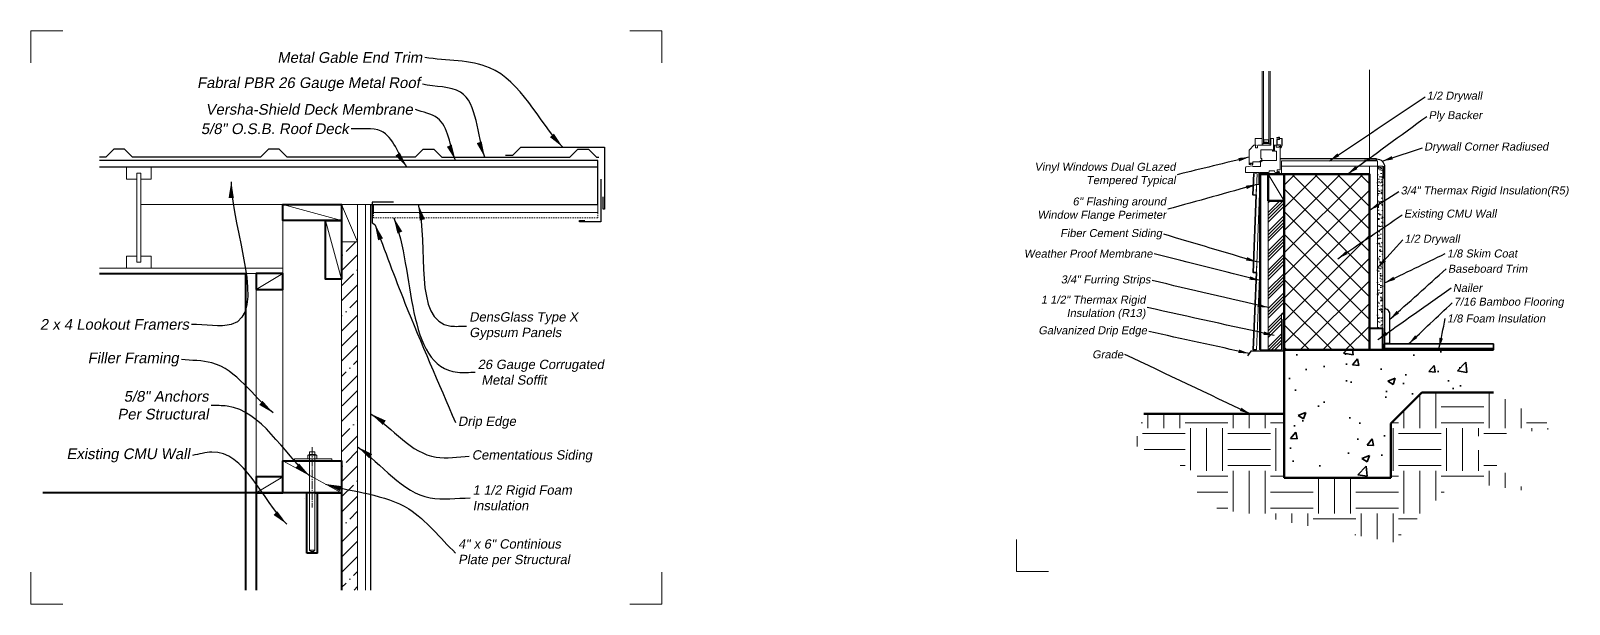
# Model space of a CAD drawing. Header units: inches. Extents: x -3905 to 10892, y 1064 to 9590.
# Drawn here: x 111.8 to 256, y 3635 to 3688.8 of the extents above; entities that cross this region are included whole.
import ezdxf

# ---------------------------------------------------------------- set-up
doc = ezdxf.new("R2010")
doc.units = ezdxf.units.IN
doc.header["$MEASUREMENT"] = 0
for name, pattern in [('CENTERLINE', [1.81, 0.75, -0.0625, 0.03, -0.0625, 0.75, -0.0625, 0.03, -0.0625]), ('HIDDEN2', [0.1875, 0.125, -0.0625]), ('MYCENTER', [0.9375, 0.75, -0.0625, 0.0625, -0.0625])]:
    doc.linetypes.add(name, pattern=pattern)
doc.layers.add('SECTIONS', color=70, linetype='Continuous', lineweight=0)
doc.layers.add('VP', color=164, linetype='Continuous', lineweight=0, plot=False)
doc.styles.add('DS-TXT1', font='arial.ttf', dxfattribs={"oblique": 10})
doc.dimstyles.new('DS-Fraction$7', dxfattribs={"dimtxt": 0.125, "dimasz": 0.125, "dimexe": 0.06, "dimexo": 0.06, "dimgap": 0.02, "dimtad": 0, "dimdec": 3, "dimzin": 0, "dimdsep": 46, "dimlunit": 4, "dimtxsty": 'DS-TXT1', "dimblk": 'BOXFILLED', "dimcen": -0.06, "dimclrd": 256, "dimclre": 256, "dimclrt": 256, "dimadec": 0, "dimazin": 0, "dimtfac": 1, "dimtdec": 3, "dimtmove": 1, "dimatfit": 3, "dimfxl": 1, "dimfrac": 2, "dimtolj": 1, "dimtzin": 0, "dimlwd": 0, "dimlwe": -1, "dimarcsym": 0})

# ---------------------------------------------------------------- blocks, each defined once
blk = doc.blocks.new('BCI 9-12')
at = {"color": 0}
for p, q in [((0.96875, 0.5625), (0.96875, 8.9375)), ((1.34375, 8.9375), (0.96875, 8.9375)), ((1.34375, 0.5625), (1.34375, 8.9375)), ((1.34375, 0.5625), (0.96875, 0.5625))]:
    blk.add_line(p, q, dxfattribs=at)
for points in [[(1.34375, 8.375), (2.3125, 8.375), (2.3125, 9.5), (0, 9.5), (0, 8.375), (0.96875, 8.375)], [(1.34375, 1.125), (2.3125, 1.125), (2.3125, 0), (0, 0), (0, 1.125), (0.96875, 1.125)]]:
    blk.add_lwpolyline(points, dxfattribs=at)
blk = doc.blocks.new('*U462')
at = {"color": 0, "lineweight": 0}
blk.add_line((0, 0), (3.5, 1.5), dxfattribs=at)
blk.add_lwpolyline([(0, 0), (3.5, 0), (3.5, 1.5), (0, 1.5)], close=True, dxfattribs=at)
blk = doc.blocks.new('8 inch Anchor')
at = {"color": 0, "lineweight": 0}
for p, q in [((1.83, 0.2), (-1.68, 0.2)), ((-1.68, 0), (-1.68, 0.2)), ((1.83, 0), (-1.68, 0)), ((0.41, 0.53), (-0.41, 0.53)), ((-0.25, 0.85), (-0.25, -1.4)), ((0.25, 0.85), (-0.25, 0.85)), ((-0.25, -1.5), (-0.25, 0)), ((0.25, 0.85), (0.25, -1.4)), ((0.25, -1.5), (0.25, 0)), ((1.83, 0), (1.83, 0.2)), ((-0.25, -1.5), (-0.25, -8.38)), ((0.25, -1.5), (0.25, -8.38))]:
    blk.add_line(p, q, dxfattribs=at)
at = {"color": 0, "linetype": 'CENTERLINE', "lineweight": 0}
blk.add_line((0, 1.28), (0, -4.36), dxfattribs=at)
at = {"linetype": 'Continuous', "lineweight": 5}
for p, q in [((-0.75, -3.5), (-0.75, -3.5)), ((-0.25, -8.38), (0.25, -8.38)), ((-0.25, -8.38), (-0.12, -8.5)), ((-0.19, -8.44), (-0.25, -8.38)), ((-0.12, -8.5), (0.12, -8.5))]:
    blk.add_line(p, q, dxfattribs=at)
at = {"linetype": 'Continuous', "lineweight": 0}
blk.add_line((0.12, -8.5), (0.25, -8.38), dxfattribs=at)
at = {"color": 0, "lineweight": 0}
for points in [[(0.41, 0.53), (0.41, 0.2), (-0.41, 0.2), (-0.41, 0.53)], [(-0.3, 0.59), (0.3, 0.59)]]:
    blk.add_lwpolyline(points, dxfattribs=at)
for centre, radius, start, end in [((-0.3, 0.45), 0.136, 34.0045, 145.9955), ((0, 0.27), 0.317, 54.1118, 125.8882), ((0.3, 0.45), 0.136, 34, 146)]:
    blk.add_arc(centre, radius, start, end, dxfattribs=at)
blk = doc.blocks.new('_BoxFilled')
at = {"color": 0, "linetype": 'ByBlock', "lineweight": -2}
blk.add_line((-0.5, 0), (-1, 0), dxfattribs=at)
at = {"color": 0, "linetype": 'ByBlock'}
blk.add_solid([(-0.5, 0.5), (0.5, 0.5), (-0.5, -0.5), (0.5, -0.5)], dxfattribs=at)

msp = doc.modelspace()

# ---------------------------------------------------------------- hatches: boundary and pattern name
at = {"layer": 'SECTIONS', "linetype": 'Continuous', "lineweight": 0}
h = msp.add_hatch(dxfattribs=at)
h.set_pattern_fill('AR-SAND', color=256, scale=0.3)
h.set_pattern_definition([(37.5, (0, 0), (-0.01889801, 0.57804713), [0, -0.456, 0, -0.51, 0, -0.4875]), (7.5, (0, 0), (0.53093301, 0.84664382), [0, -0.246, 0, -0.411, 0, -0.1575]), (327.5, (-0.369, 0), (0.93424256, 0.001697716), [0, -0.15, 0, -0.54, 0, -0.705]), (317.5, (-0.369, 0), (0.90183798, 0.26330267), [0, -0.075, 0, -0.354, 0, -0.405])])
h.paths.add_polyline_path([(238.53358, 3676.10025), (238.03358, 3676.10025), (238.03358, 3660.85025), (238.53358, 3660.85025)])
h = msp.add_hatch(dxfattribs=at)
h.set_pattern_fill('ANSI37', color=256, scale=12)
h.paths.add_polyline_path([(237.28358, 3675.35025), (229.28358, 3675.35025), (229.28358, 3662.72525, -0.304705651), (229.28358, 3662.35025), (229.28358, 3658.85025), (237.28358, 3658.85025)])
at = {"layer": 'SECTIONS', "linetype": 'Continuous', "lineweight": 5}
h = msp.add_hatch(dxfattribs=at)
h.set_pattern_fill('ANSI34', color=256, scale=1.7)
h.paths.add_polyline_path([(229.28358, 3672.85025), (227.78358, 3672.85025), (227.78358, 3658.85025), (229.03358, 3658.85025), (229.03358, 3662.19569), (229.28358, 3662.19569)])
at = {"layer": 'SECTIONS', "linetype": 'Continuous', "lineweight": 0}
h = msp.add_hatch(dxfattribs=at)
h.set_pattern_fill('ANSI35', color=256, scale=8)
h.set_pattern_definition([(45, (-105.4279, 1369.2891), (-1.4142136, 1.4142136), []), (45, (-104.0137, 1369.2891), (-1.4142136, 1.4142136), [2.5, -0.5, 0, -0.5])])
h.paths.add_polyline_path([(140.94335, 3636.32208), (142.44275, 3636.32208), (142.44275, 3669.00362), (140.94335, 3669.00362)])
at = {"layer": 'SECTIONS', "linetype": 'Continuous', "lineweight": 35}
h = msp.add_hatch(dxfattribs=at)
h.set_pattern_fill('AR-CONC', color=256)
h.set_pattern_definition([(50, (0, 0), (7.172602, -0.627521), [0.75, -8.25]), (355, (0, 0), (-1.387513, 7.521921), [0.6, -6.6]), (100.45144, (0.598, -0.052), (5.785088, 6.8944), [0.637402, -7.011421]), (46.1842, (0, 2), (10.672413, -1.655193), [1.125, -12.375]), (96.63564, (0.889, 1.862), (9.34662, 9.741186), [0.956103, -10.517138]), (351.18416, (0, 2), (9.34662, 9.741186), [0.9, -9.9]), (21, (1, 1.5), (5.9690705, -4.026189), [0.75, -8.25]), (326, (1, 1.5), (2.433153, 7.2515), [0.6, -6.6]), (71.45144, (1.4974, 1.1645), (8.402224, 3.225312), [0.637402, -7.011421]), (37.5, (0, 0), (0.1215986, 3.3289385), [0, -6.52, 0, -6.7, 0, -6.625]), (7.5, (0, 0), (2.6306954, 3.944117), [0, -3.82, 0, -6.37, 0, -2.525]), (327.5, (-2.23, 0), (5.3382244, -0.2255487), [0, -2.5, 0, -7.8, 0, -10.35]), (317.5, (-3.23, 0), (5.8318617, 1.00105), [0, -3.25, 0, -5.18, 0, -7.35])])
h.paths.add_polyline_path([(242.18485, 3654.85025), (248.90044, 3654.85025), (250.53575, 3655.6933), (248.5366, 3656.50214), (246.48048, 3657.33403), (248.90044, 3658.85025), (229.28358, 3658.85025), (229.28358, 3658.35025), (229.28358, 3646.85025), (239.28358, 3646.85025), (239.28358, 3651.94898)])
at = {"layer": 'SECTIONS', "linetype": 'Continuous', "lineweight": 9}
h = msp.add_hatch(dxfattribs=at)
h.set_pattern_fill('EARTH', color=256, scale=16)
h.paths.add_polyline_path([(245.3691, 3646.5749), (251.98194, 3645.63208), (246.14707, 3650.62341), (254.87159, 3651.4553), (248.90044, 3654.85025), (242.18485, 3654.85025), (239.28358, 3651.94898), (239.28358, 3646.85025), (229.28358, 3646.85025), (229.28358, 3652.85025), (216.12902, 3652.85025), (215.25011, 3649.90245), (221.14055, 3647.29586), (221.14055, 3644.35652), (239.53423, 3640.8071)])

# ---------------------------------------------------------------- linework, layer by layer
at = {"layer": 'SECTIONS', "linetype": 'Continuous', "lineweight": 20}
for p, q in [((227.22344, 3684.99735), (227.22344, 3678.19325)), ((227.96644, 3678.64325), (227.96644, 3684.99735)), ((226.56488, 3678.68325), (226.56488, 3678.06825)), ((227.22344, 3678.69325), (226.57488, 3678.69325)), ((227.78358, 3672.85025), (227.78358, 3658.85025))]:
    msp.add_line(p, q, dxfattribs=at)
at = {"layer": 'SECTIONS', "lineweight": 0}
for p, q in [((227.34044, 3678.19325), (227.34044, 3684.99735)), ((227.84944, 3684.99735), (227.84944, 3678.19325)), ((227.96644, 3678.19325), (227.96644, 3678.64325)), ((227.22344, 3678.19325), (227.34044, 3678.19325)), ((227.84944, 3678.19325), (227.96644, 3678.19325)), ((229.28358, 3662.35025), (229.28358, 3658.35025)), ((229.28358, 3658.85025), (229.28358, 3652.85025)), ((229.28358, 3658.85025), (230.78358, 3658.85025)), ((230.78358, 3658.85025), (229.28358, 3658.85025))]:
    msp.add_line(p, q, dxfattribs=at)
at = {"layer": 'SECTIONS', "lineweight": 5}
for p, q in [((237.28358, 3685.12235), (237.28358, 3676.60025)), ((237.28358, 3676.10025), (237.28358, 3675.35025))]:
    msp.add_line(p, q, dxfattribs=at)
at = {"layer": 'SECTIONS', "linetype": 'Continuous', "lineweight": 0}
for p, q in [((227.43044, 3678.55625), (227.40094, 3678.55625)), ((227.40094, 3678.54575), (227.43044, 3678.54575)), ((227.43044, 3678.54575), (227.43044, 3678.55625)), ((227.78894, 3678.55625), (227.75944, 3678.55625)), ((227.75944, 3678.55625), (227.75944, 3678.54575)), ((227.75944, 3678.54575), (227.78894, 3678.54575)), ((228.59803, 3678.55625), (228.59803, 3678.11025)), ((228.61903, 3678.11025), (228.61903, 3678.55625)), ((228.79602, 3678.59825), (228.64003, 3678.59825)), ((228.64003, 3678.57725), (228.79602, 3678.57725)), ((228.64172, 3678.74412), (228.6418, 3678.72486)), ((228.73713, 3678.72412), (228.64214, 3678.72412)), ((228.64214, 3678.70312), (228.73713, 3678.70312)), ((228.73713, 3678.70312), (228.73713, 3678.72412)), ((228.78923, 3678.80845), (228.76204, 3678.79577)), ((228.76853, 3678.75275), (228.79593, 3678.76495)), ((228.77091, 3678.77674), (228.79811, 3678.78942)), ((228.81703, 3678.75142), (228.81703, 3678.61925)), ((228.83794, 3678.76405), (228.83902, 3678.71408)), ((228.83802, 3678.61925), (228.83802, 3678.75125)), ((228.85894, 3678.72505), (228.85894, 3678.76405)), ((229.05594, 3678.69005), (228.89394, 3678.69005)), ((228.89394, 3678.66905), (229.05594, 3678.66905)), ((229.07694, 3678.64805), (229.07694, 3678.17166)), ((229.09794, 3678.17146), (229.09794, 3678.64805)), ((227.36044, 3678.50625), (227.34044, 3678.50625)), ((227.34044, 3678.50625), (227.34044, 3678.21625)), ((227.34044, 3678.21625), (227.84944, 3678.21625)), ((227.36044, 3678.51575), (227.36044, 3678.30575)), ((227.37094, 3678.30575), (227.37094, 3678.51575)), ((227.77994, 3678.26675), (227.40994, 3678.26675)), ((227.40994, 3678.25625), (227.77994, 3678.25625)), ((227.70552, 3678.34117), (227.48435, 3678.34117)), ((227.81894, 3678.51575), (227.81894, 3678.30575)), ((227.82944, 3678.30575), (227.82944, 3678.51575)), ((227.84944, 3678.50625), (227.82944, 3678.50625)), ((227.84944, 3678.21625), (227.84944, 3678.50625)), ((228.91003, 3678.08925), (228.64003, 3678.08925)), ((228.64003, 3678.06825), (228.91003, 3678.06825)), ((228.93003, 3678.04825), (228.93003, 3677.82325)), ((228.95103, 3677.82325), (228.95102, 3678.04825)), ((229.07495, 3678.06604), (228.97023, 3677.81935)), ((228.98957, 3677.81114), (229.09428, 3678.05784)), ((229.07372, 3678.16441), (229.06658, 3678.15727)), ((229.06658, 3678.1106), (229.07372, 3678.10345)), ((229.07694, 3678.09568), (229.07694, 3678.07581)), ((229.08143, 3678.14242), (229.08857, 3678.14956)), ((229.08857, 3678.1183), (229.08143, 3678.12545)), ((229.09794, 3678.07581), (229.09794, 3678.0962)), ((164.94275, 3676.62722), (118.26152, 3676.62722)), ((164.94275, 3676.62722), (164.94275, 3676.00222)), ((164.94275, 3676.00222), (164.94275, 3672.50222)), ((227.78358, 3675.35025), (229.28358, 3672.85025)), ((122.13018, 3672.50222), (164.94275, 3672.50222)), ((140.94275, 3671.00222), (135.44275, 3672.50222)), ((143.19275, 3636.32208), (143.19275, 3672.50222)), ((143.69275, 3636.32208), (143.69275, 3672.50222)), ((135.44275, 3646.94152), (135.44275, 3671.00222)), ((139.44275, 3671.00222), (140.94275, 3665.50222)), ((140.94275, 3646.94152), (140.94275, 3671.00222)), ((135.44275, 3666.50602), (118.26152, 3666.50602)), ((135.44275, 3666.00602), (118.26152, 3666.00602)), ((131.94275, 3666.00602), (131.94275, 3636.32208)), ((135.44275, 3666.00602), (132.94275, 3664.50602)), ((132.94275, 3664.50602), (132.94275, 3646.19152)), ((140.94275, 3645.44152), (135.44275, 3648.44152)), ((135.44275, 3646.94152), (132.94275, 3645.44152)), ((132.94275, 3636.32208), (132.94275, 3645.44152)), ((132.94275, 3645.44152), (140.94275, 3645.44152)), ((140.94275, 3636.32208), (140.94275, 3645.44152))]:
    msp.add_line(p, q, dxfattribs=at)
at = {"layer": 'SECTIONS', "linetype": 'Continuous', "lineweight": 5}
for p, q in [((227.43044, 3678.55625), (227.75944, 3678.55625)), ((227.22344, 3678.19325), (227.22344, 3678.06825)), ((227.03358, 3658.85025), (227.78358, 3658.85025))]:
    msp.add_line(p, q, dxfattribs=at)
at = {"layer": 'SECTIONS', "linetype": 'Continuous', "lineweight": 25}
msp.add_line((164.94275, 3676.00222), (118.26152, 3676.00222), dxfattribs=at)
at = {"layer": 'SECTIONS', "linetype": 'Continuous', "lineweight": 30}
for p, q in [((237.94477, 3676.77314), (228.91794, 3676.77314)), ((238.69477, 3676.02314), (238.69477, 3659.02495))]:
    msp.add_line(p, q, dxfattribs=at)
at = {"layer": 'SECTIONS', "linetype": 'Continuous', "lineweight": 50}
for q in [(227.03358, 3658.85025), (227.78358, 3675.35025)]:
    msp.add_line((227.03358, 3675.35025), q, dxfattribs=at)
at = {"layer": 'SECTIONS', "linetype": 'HIDDEN2', "lineweight": 9}
for p, q in [((143.94275, 3671.75222), (143.94275, 3671.25222)), ((164.94275, 3671.75222), (164.94275, 3671.25222)), ((164.94275, 3671.25222), (143.94275, 3671.25222))]:
    msp.add_line(p, q, dxfattribs=at)
at = {"layer": 'SECTIONS', "lineweight": 60}
for p, q in [((248.90044, 3658.85025), (229.28358, 3658.85025)), ((229.28358, 3658.85025), (229.28358, 3646.85025)), ((239.28358, 3651.94898), (242.18485, 3654.85025)), ((248.90044, 3654.85025), (242.18485, 3654.85025)), ((239.28358, 3646.85025), (239.28358, 3651.94898)), ((229.28358, 3646.85025), (239.28358, 3646.85025))]:
    msp.add_line(p, q, dxfattribs=at)
at = {"layer": 'SECTIONS', "linetype": 'Continuous', "lineweight": 35}
for p, q in [((248.90044, 3658.97525), (239.72966, 3658.97525)), ((239.72966, 3658.97525), (239.72966, 3658.85025)), ((248.90044, 3658.85025), (248.90044, 3658.97525))]:
    msp.add_line(p, q, dxfattribs=at)
at = {"layer": 'SECTIONS', "linetype": 'Continuous', "lineweight": 70}
msp.add_line((229.28358, 3652.85025), (216.12902, 3652.85025), dxfattribs=at)
at = {"layer": 'SECTIONS', "linetype": 'Continuous', "lineweight": 40}
for p, q in [((137.94275, 3645.44152), (112.94275, 3645.44152)), ((137.69275, 3639.7981), (137.69275, 3645.44152)), ((138.69275, 3639.7981), (138.69275, 3645.44152)), ((138.69275, 3639.7981), (137.69275, 3639.7981))]:
    msp.add_line(p, q, dxfattribs=at)
at = {"layer": 'SECTIONS', "linetype": 'MYCENTER', "lineweight": 0}
msp.add_line((118.26152, 3645.44152), (132.94275, 3645.44152), dxfattribs=at)
at = {"layer": 'SECTIONS', "linetype": 'Continuous', "lineweight": 20}
for points in [[(227.10794, 3676.83325, 0.414213562), (227.12294, 3676.81825), (227.16894, 3676.81825, -0.414213562), (227.18394, 3676.80325), (227.18394, 3676.70247, -0.198912367), (227.17954, 3676.69186), (226.99833, 3676.51065, -0.198912367), (226.98772, 3676.50625), (226.36894, 3676.50625, 0.414213562), (226.35394, 3676.49125), (226.35394, 3676.28625, -0.414213562), (226.32394, 3676.25625), (226.24144, 3676.25625), (226.24144, 3676.30625), (226.28394, 3676.30625), (226.28394, 3676.35625), (226.07394, 3676.35625), (226.07394, 3676.30625), (226.11644, 3676.30625), (226.11644, 3676.25625), (226.03394, 3676.25625, -0.414213562), (226.00394, 3676.28625), (226.00394, 3677.5784, -0.198912367), (226.02151, 3677.62083), (226.45136, 3678.05068, -0.198912367), (226.49379, 3678.06825), (226.61894, 3678.06825, -1), (226.61894, 3678.00825), (226.61394, 3678.00825, 0.414213562), (226.59894, 3677.99325), (226.59894, 3677.84825, 0.414213562), (226.62894, 3677.81825), (226.75394, 3677.81825, 0.414213562), (226.78394, 3677.84825), (226.78394, 3677.98325, -0.414213562), (226.86894, 3678.06825), (228.01394, 3678.06825, 0.414213562), (228.02894, 3678.08325), (228.02894, 3678.64325), (228.01894, 3678.64325, -0.414213562), (228.00394, 3678.65825), (228.00394, 3678.67825, -0.414213562), (228.01894, 3678.69325), (228.25894, 3678.69325, -0.414213562), (228.27394, 3678.67825), (228.27394, 3677.50525), (228.21894, 3677.50525, -0.414213562), (228.20394, 3677.52025), (228.20394, 3677.61525, 0.414213562), (228.18894, 3677.63025), (227.12294, 3677.63025, 0.414213562), (227.10794, 3677.61525)], [(226.98294, 3674.41275), (226.98294, 3675.47525, -0.414213562), (227.01294, 3675.50525), (227.81294, 3675.50525, 0.414213562), (227.89294, 3675.58525), (227.89294, 3675.64025, -0.414213562), (227.90794, 3675.65525), (228.37794, 3675.65525, -0.414213562), (228.39294, 3675.64025), (228.39294, 3675.58525, 0.414213562), (228.47294, 3675.50525), (228.57294, 3675.50525), (228.83794, 3675.50525, 0.414213562), (228.85294, 3675.52025), (228.85294, 3675.57025), (228.80097, 3675.60025), (228.77594, 3675.60025), (228.77594, 3675.58525, -0.414213562), (228.76094, 3675.57025), (228.65294, 3675.57025, -0.414213562), (228.63794, 3675.58525), (228.63794, 3675.71525, -0.414213562), (228.65294, 3675.73025), (228.90294, 3675.73025, 0.414213562), (228.91794, 3675.74525), (228.91794, 3677.90525, 0.414213562), (228.90294, 3677.92025), (228.86915, 3677.92025, 0.198912367), (228.85854, 3677.91586), (228.82733, 3677.88465, -0.198912367), (228.81672, 3677.88025), (228.55794, 3677.88025, -0.414213562), (228.54294, 3677.89525), (228.54294, 3678.05325, 0.414213562), (228.52794, 3678.06825), (228.35794, 3678.06825, 0.414213562), (228.34294, 3678.05325), (228.34294, 3678.03325, 0.414213562), (228.35794, 3678.01825, -0.414213562), (228.37294, 3678.00325), (228.37294, 3677.52025, 0.414213562), (228.38794, 3677.50525), (228.53794, 3677.50525, -0.414213562), (228.56794, 3677.47525), (228.56793, 3677.15633), (228.56794, 3676.63125), (227.26094, 3676.63125), (227.07733, 3676.44765, 0.198912367), (227.07294, 3676.43704), (227.07294, 3676.06825), (226.34794, 3676.06825, -0.414213562), (226.33294, 3676.08325), (226.33294, 3676.10325, 0.414213562), (226.31794, 3676.11825), (226.3012, 3676.11825), (225.74111, 3676.03954, 0.373884679), (225.66794, 3675.95537), (225.66794, 3675.50525), (226.88794, 3675.50525, -0.414213562), (226.91794, 3675.47525), (226.91794, 3674.41275, 1)]]:
    msp.add_lwpolyline(points, format="xyb", close=True, dxfattribs=at)
at = {"layer": 'SECTIONS', "linetype": 'Continuous', "lineweight": 30}
for points in [[(148.58189, 3677.6684), (147.83189, 3676.9184), (135.83189, 3676.9184), (135.08189, 3677.6684), (134.08189, 3677.6684), (133.33189, 3676.9184), (121.33189, 3676.9184), (120.58189, 3677.6684), (119.58189, 3677.6684), (118.83189, 3676.9184), (118.26152, 3676.9184)], [(148.58189, 3677.6684), (149.58189, 3677.6684), (150.33189, 3676.9184), (162.33189, 3676.9184), (163.08189, 3677.6684), (164.08189, 3677.6684), (164.83189, 3676.9184), (165.05648, 3676.9184)], [(156.30132, 3677.11647), (157.00204, 3677.11647), (157.75204, 3677.86647), (165.59311, 3677.86647), (165.59311, 3672.04618), (165.46811, 3672.04618), (165.46811, 3673.22069)], [(165.24184, 3674.86773), (165.24184, 3670.86773), (163.24184, 3670.86773), (163.24184, 3670.99273), (163.74184, 3670.99273)], [(145.81936, 3672.69604), (143.81936, 3672.69604), (143.81936, 3670.77055), (144.05643, 3670.62774)], [(229.14905, 3661.74282), (229.14905, 3658.74282), (226.14905, 3658.74282), (225.85433, 3658.28939)]]:
    msp.add_lwpolyline(points, dxfattribs=at)
at = {"layer": 'SECTIONS', "linetype": 'Continuous', "lineweight": 25}
msp.add_lwpolyline([(143.69275, 3636.32208), (143.69275, 3672.50222), (164.94275, 3672.50222), (164.94275, 3676.62722), (118.26152, 3676.62722)], dxfattribs=at)
at = {"layer": 'SECTIONS', "linetype": 'Continuous', "lineweight": 20}
for points in [[(238.03358, 3676.60025), (238.03358, 3676.10025), (229.04294, 3676.10025), (229.04294, 3676.60025)], [(237.28358, 3660.85025), (238.03358, 3660.85025), (238.03358, 3676.10025), (237.28358, 3676.10025)], [(238.53358, 3660.85025), (238.03358, 3660.85025), (238.03358, 3676.10025), (238.53358, 3676.10025)]]:
    msp.add_lwpolyline(points, close=True, dxfattribs=at)
at = {"layer": 'SECTIONS', "linetype": 'Continuous', "lineweight": 5}
for points in [[(237.28358, 3675.35025), (229.04294, 3675.35025), (229.04294, 3676.10025), (237.28358, 3676.10025)], [(226.43364, 3675.39554), (226.35156, 3673.38327), (226.6638, 3673.37053), (226.74576, 3675.37983)], [(226.36835, 3666.12656), (226.68059, 3666.11382), (227.0168, 3674.35697), (226.70456, 3674.3697)], [(226.38513, 3658.86984), (226.69737, 3658.85711), (227.03358, 3667.10025), (226.72134, 3667.11299)]]:
    msp.add_lwpolyline(points, close=True, dxfattribs=at)
at = {"layer": 'SECTIONS', "linetype": 'Continuous', "lineweight": 30}
msp.add_lwpolyline([(236.82444, 3676.64814), (237.94477, 3676.64814), (237.94477, 3676.77314, -0.414213562), (238.69477, 3676.02314), (238.56977, 3676.02314), (238.56977, 3674.93075)], format="xyb", dxfattribs=at)
at = {"layer": 'SECTIONS', "linetype": 'Continuous', "lineweight": 35}
msp.add_lwpolyline([(226.43364, 3675.39554), (226.35156, 3673.38327), (226.6638, 3673.37053), (226.36835, 3666.12656), (226.68059, 3666.11382), (226.38513, 3658.86984), (226.69737, 3658.85711)], dxfattribs=at)
at = {"layer": 'SECTIONS', "linetype": 'Continuous', "lineweight": 50}
msp.add_lwpolyline([(227.78358, 3672.85025), (229.28358, 3672.85025), (229.28358, 3675.35025), (227.78358, 3675.35025)], close=True, dxfattribs=at)
at = {"layer": 'SECTIONS', "lineweight": 50}
msp.add_lwpolyline([(237.28358, 3675.35025), (229.28358, 3675.35025), (229.28358, 3658.85025), (237.28358, 3658.85025)], close=True, dxfattribs=at)
at = {"layer": 'SECTIONS', "linetype": 'Continuous', "lineweight": 40}
for points in [[(229.28358, 3675.35025), (237.28358, 3675.35025), (237.28358, 3658.85025), (229.28358, 3658.85025)], [(140.94275, 3671.00222), (135.44275, 3671.00222), (135.44275, 3672.50222), (140.94275, 3672.50222)], [(140.94275, 3671.00222), (140.94275, 3665.50222), (139.44275, 3665.50222), (139.44275, 3671.00222)], [(132.94275, 3664.50602), (135.44275, 3664.50602), (135.44275, 3666.00602), (132.94275, 3666.00602)], [(237.28358, 3658.85025), (238.53358, 3658.85025), (238.53358, 3660.85025), (237.28358, 3660.85025)], [(140.94275, 3645.44152), (135.44275, 3645.44152), (135.44275, 3648.44152), (140.94275, 3648.44152)], [(132.94275, 3645.44152), (135.44275, 3645.44152), (135.44275, 3646.94152), (132.94275, 3646.94152)]]:
    msp.add_lwpolyline(points, close=True, dxfattribs=at)
at = {"layer": 'SECTIONS', "linetype": 'Continuous', "lineweight": 20}
msp.add_lwpolyline([(229.28358, 3672.85025), (227.78358, 3672.85025), (227.78358, 3658.85025), (229.03358, 3658.85025), (229.03358, 3662.19569), (229.28358, 3662.19569), (229.28358, 3672.85025)], dxfattribs=at)
at = {"layer": 'SECTIONS', "linetype": 'Continuous', "lineweight": 9}
msp.add_lwpolyline([(143.94275, 3672.50222), (164.94275, 3672.50222), (164.94275, 3671.75222), (143.94275, 3671.75222)], close=True, dxfattribs=at)
at = {"layer": 'SECTIONS', "linetype": 'Continuous', "lineweight": 0}
for points in [[(140.94335, 3636.32208), (140.94335, 3669.00362), (142.44275, 3669.00362), (142.44275, 3636.32208)], [(118.26152, 3666.00602), (131.94275, 3666.00602)]]:
    msp.add_lwpolyline(points, dxfattribs=at)
at = {"layer": 'SECTIONS', "linetype": 'Continuous', "lineweight": 40}
for points in [[(118.26152, 3666.00602), (131.94275, 3666.00602), (131.94275, 3636.32208)], [(137.94275, 3645.44152), (132.94275, 3645.44152), (132.94275, 3636.32208)], [(138.44275, 3645.44152), (140.94275, 3645.44152), (140.94275, 3636.32208)]]:
    msp.add_lwpolyline(points, dxfattribs=at)
at = {"layer": 'SECTIONS', "linetype": 'Continuous', "lineweight": 25}
msp.add_lwpolyline([(238.82885, 3662.65915), (238.82885, 3662.72916), (238.69477, 3662.72916), (238.69477, 3659.47916), (239.19477, 3659.47916), (239.19477, 3662.34717), (239.14083, 3662.34717, 0.414213562)], format="xyb", close=True, dxfattribs=at)
at = {"layer": 'SECTIONS', "linetype": 'Continuous', "lineweight": 35}
msp.add_lwpolyline([(238.69477, 3658.97525), (248.90044, 3658.97525), (248.90044, 3659.41275), (238.69477, 3659.41275)], close=True, dxfattribs=at)
at = {"layer": 'SECTIONS', "linetype": 'Continuous', "lineweight": 0}
for centre, radius, start, end in [((226.57488, 3678.68325), 0.01, 90, 180), ((227.40094, 3678.51575), 0.0405, 90, 180), ((227.40094, 3678.51575), 0.03, 90, 180), ((227.78894, 3678.51575), 0.0405, 0, 90), ((227.78894, 3678.51575), 0.03, 0, 90), ((228.64003, 3678.55625), 0.042, 90, 179.9999988), ((228.64083, 3678.73459), 0.0315, 90.1319096, 272.3876058), ((228.64003, 3678.55625), 0.021, 90.0109135, 180), ((228.64181, 3678.73461), 0.0105, 90.690212, 271.8090759), ((228.6268, 3679.08579), 0.32, 272.5, 295), ((228.62679, 3679.08579), 0.341, 272.5022203, 295.000448), ((228.62746, 3679.08112), 0.3373, 272.4214054, 298.3021521), ((228.65498, 3678.96685), 0.24235, 266.8824823, 297.938317), ((228.80202, 3678.75125), 0.036, 0.0035409, 113.9912907), ((228.80994, 3678.76405), 0.049, 90.0000001, 115.0073607), ((228.80203, 3678.75125), 0.015, 0.6616002, 114.0000015), ((228.79602, 3678.61925), 0.042, 270, 360), ((228.79603, 3678.61925), 0.021, 269.9890867, 0.0000027), ((228.80994, 3678.76404), 0.028, 0.016977, 115.0015581), ((228.80994, 3678.76405), 0.049, 0.0039999, 90.0000003), ((228.89394, 3678.72505), 0.056, 191.2917518, 269.9999996), ((228.89394, 3678.72505), 0.035, 180, 270), ((229.05594, 3678.64805), 0.042, 0.0000002, 89.9999997), ((229.05594, 3678.64805), 0.021, 0.0109136, 90), ((227.40994, 3678.30575), 0.0495, 180, 270), ((227.40994, 3678.30575), 0.039, 180, 270), ((227.48435, 3678.26675), 0.07442, 90, 180), ((227.70552, 3678.26675), 0.07442, 0, 90), ((227.77994, 3678.30575), 0.039, 270, 0), ((227.77994, 3678.30575), 0.0495, 270, 360), ((228.64003, 3678.11025), 0.042, 180.0013638, 269.9999995), ((228.64003, 3678.11025), 0.021, 180.0109135, 270), ((228.91002, 3678.04825), 0.041, 0, 89.9888198), ((228.91003, 3678.04825), 0.02, 0.0000012, 89.9999991), ((228.96103, 3677.82324), 0.031, 179.9679961, 337.0300759), ((228.96103, 3677.82325), 0.01, 179.9540565, 337.0580606), ((229.08991, 3678.13393), 0.033, 135.0000046, 225.000001), ((229.06595, 3678.17219), 0.011, 314.9370385, 357.2349932), ((229.06594, 3678.09568), 0.011, 0.0000013, 45.0000001), ((229.05194, 3678.07581), 0.025, 336.9882672, 359.9892024), ((229.08991, 3678.13393), 0.012, 134.9999986, 225.0000019), ((229.06594, 3678.17219), 0.032, 315.0000005, 358.6985509), ((229.06594, 3678.09568), 0.032, 0.9275728, 44.9897141), ((229.05194, 3678.0758), 0.046, 337.0063756, 0.005869)]:
    msp.add_arc(centre, radius, start, end, dxfattribs=at)
at = {"layer": 'SECTIONS', "lineweight": 0}
msp.add_arc((229.00447, 3662.53775), 0.33624, 326.10745, 33.89255, dxfattribs=at)
at = {"layer": 'SECTIONS', "linetype": 'Continuous', "lineweight": 5}
msp.add_arc((238.59449, 3658.99039), 0.10607, 19.0167033, 125.0489103, dxfattribs=at)
at = {"layer": 'VP', "linetype": 'Continuous', "lineweight": 5}
for points in [[(111.80554, 3685.78827), (111.80554, 3688.78827), (114.80554, 3688.78827)], [(167.96103, 3688.78827), (170.96103, 3688.78827), (170.96103, 3685.78827)], [(207.18459, 3638.07807), (204.18459, 3638.07807), (204.18459, 3641.07807)], [(114.80554, 3634.99663), (111.80554, 3634.99663), (111.80554, 3637.99663)], [(170.96103, 3637.99663), (170.96103, 3634.99663), (167.96103, 3634.99663)]]:
    msp.add_lwpolyline(points, dxfattribs=at)

# ---------------------------------------------------------------- block references
at = {"layer": 'SECTIONS', "linetype": 'Continuous', "lineweight": 0, "xscale": 0.9996, "yscale": 0.9996, "zscale": 0.9996}
msp.add_blockref('BCI 9-12', (120.78697, 3666.50602), dxfattribs=at)
at = {"layer": 'SECTIONS', "linetype": 'Continuous', "lineweight": 40, "xscale": 0.9996, "yscale": 0.9996, "zscale": 0.9996, "rotation": 90}
msp.add_blockref('*U462', (142.44275, 3669.00362), dxfattribs=at)
at = {"layer": 'SECTIONS', "linetype": 'Continuous', "lineweight": 40}
msp.add_blockref('8 inch Anchor', (138.19275, 3648.44152), dxfattribs=at)

# ---------------------------------------------------------------- texts
at = {"layer": 'SECTIONS', "linetype": 'Continuous', "lineweight": 40, "style": 'DS-TXT1'}
for s, insert, char_height, attachment_point in [('\\A1;Metal Gable End Trim', (148.50056, 3686.2757), 1, 6), ('\\A1;Fabral PBR 26 Gauge Metal Roof', (148.27866, 3683.76661), 1, 6), ('\\A1;Versha-Shield Deck Membrane', (147.61295, 3681.40511), 1, 6), ('\\A1;5/8" O.S.B. Roof Deck', (141.60206, 3679.58878), 1, 6), ('\\A1;2 x 4 Lookout Framers', (126.63627, 3661.23952), 1, 6), ('\\A1;DensGlass Type X \\PGypsum Panels', (152.90014, 3661.08775), 0.875, 4), ('\\A1;Filler Framing', (125.67808, 3657.95229), 1, 6), ('\\A1;26 Gauge Corrugated\\P Metal Soffit', (153.69834, 3656.75751), 0.875, 4), ('\\A1;5/8" Anchors\\PPer Structural', (128.47062, 3653.65371), 1, 6), ('\\A1;Drip Edge', (151.84795, 3652.03054), 0.875, 4), ('\\A1;Existing CMU Wall', (126.71531, 3648.95712), 1, 6), ('\\A1;Cementatious Siding', (153.14005, 3648.87177), 0.875, 4), ('\\A1;1 1/2 Rigid Foam\\PInsulation', (153.21984, 3644.97121), 0.875, 4), ('\\A1;4" x 6" Continious\\PPlate per Structural', (151.86346, 3639.79331), 0.875, 4)]:
    msp.add_mtext(s, dxfattribs=dict(at, insert=insert, char_height=char_height, attachment_point=attachment_point))
at = {"layer": 'SECTIONS', "linetype": 'Continuous', "lineweight": 35, "char_height": 0.75, "style": 'DS-TXT1'}
for s, insert, attachment_point in [('\\A1;1/2 Drywall', (242.65551, 3682.58887), 4), ('\\A1;Ply Backer', (242.82237, 3680.75713), 4), ('\\A1;Drywall Corner Radiused', (242.4042, 3677.81332), 4), ('\\A1;Vinyl Windows Dual GLazed\\PTempered Typical', (219.10779, 3675.2892), 6), ('\\A1;3/4" Thermax Rigid Insulation(R5)', (240.20492, 3673.6977), 4), ('\\A1;6" Flashing around\\PWindow Flange Perimeter', (218.2128, 3672.03928), 6), ('Existing CMU Wall', (240.51122, 3671.52551), 4), ('\\A1;Fiber Cement Siding', (217.83782, 3669.7005), 6), ('\\A1;1/2 Drywall', (240.555, 3669.16737), 4), ('\\A1;Weather Proof Membrane', (216.94733, 3667.87624), 6), ('\\A1;1/8 Skim Coat', (244.54466, 3667.89014), 4), ('\\A1;3/4" Furring Strips', (216.75986, 3665.35036), 6), ('\\A1;Baseboard Trim', (244.63616, 3666.45933), 4), ('\\A1;Nailer', (245.09373, 3664.6632), 4), ('\\A1;1 1/2" Thermax Rigid\\PInsulation (R13)', (216.29115, 3662.82446), 6), ('\\A1;7/16 Bamboo Flooring', (245.18522, 3663.26284), 4), ('\\A1;1/8 Foam Insulation', (244.55215, 3661.79362), 4), ('\\A1;Galvanized Drip Edge', (216.43175, 3660.57923), 6), ('\\A1;Grade', (214.19614, 3658.42835), 6)]:
    msp.add_mtext(s, dxfattribs=dict(at, insert=insert, attachment_point=attachment_point))

# ---------------------------------------------------------------- leaders
at = {"layer": 'SECTIONS', "linetype": 'Continuous', "lineweight": 40, "path_type": 1, "annotation_type": 0, "has_hookline": 1}
for points, hookline_direction, text_width in [([(161.67257, 3677.86647), (154.80581, 3685.31634), (148.74056, 3686.2757)], 1, 13.57224), ([(154.36202, 3676.9184), (152.06904, 3683.02864), (148.51866, 3683.76661)], 1, 21.0013), ([(151.62525, 3676.62722), (149.92403, 3680.59335), (147.85295, 3681.40511)], 1, 19.52654), ([(147.06199, 3676.00222), (144.64038, 3679.37402), (141.84206, 3679.58878)], 1, 13.96964), ([(130.59627, 3674.61622), (130.59627, 3661.23952), (126.87627, 3661.23952)], 1, 14.05836), ([(148.12038, 3672.50222), (151.16351, 3661.08775), (152.66014, 3661.08775)], 0, 10.24508), ([(144.05643, 3670.62774), (146.88045, 3663.24222), (151.60795, 3652.03054)], 0, 5.44487), ([(145.82555, 3671.25222), (151.81205, 3656.75751), (153.45834, 3656.75751)], 0, 11.85721), ([(134.53504, 3652.93728), (128.7904, 3657.63388), (125.91808, 3657.95229)], 1, 8.50648), ([(137.94275, 3647.04246), (130.22656, 3653.57411), (128.71062, 3653.65371)], 1, 8.51358), ([(143.69275, 3652.85194), (149.78837, 3648.79217), (152.90005, 3648.87177)], 0, 11.2964), ([(142.44275, 3649.74741), (149.22987, 3644.97121), (152.97984, 3644.97121)], 0, 9.2531), ([(135.81162, 3642.50925), (128.7904, 3649.27553), (126.95531, 3648.95712)], 1, 11.53609), ([(139.42302, 3646.27046), (147.2352, 3643.93636), (151.62346, 3639.79331)], 0, 10.43966)]:
    msp.add_leader(points, dimstyle='DS-Fraction$7', override={"dimscale": 12, "dimgap": 0.02, "dimtad": 0}, dxfattribs=dict(at, hookline_direction=hookline_direction, text_width=text_width))
at = {"layer": 'SECTIONS', "linetype": 'Continuous', "lineweight": 35, "path_type": 1, "annotation_type": 0, "has_hookline": 1}
for points, hookline_direction, text_width in [([(233.53826, 3676.60025), (242.49551, 3682.58887)], 0, 5.1287), ([(235.23734, 3675.35025), (242.66237, 3680.75713)], 0, 5.07324), ([(238.4751, 3676.55347), (242.2442, 3677.81332)], 0, 11.62393), ([(226.00394, 3676.93233), (219.26779, 3675.2892)], 1, 13.27331), ([(226.70456, 3674.3697), (218.3728, 3672.03928)], 1, 12.1875), ([(237.28358, 3671.95093), (240.04492, 3673.6977)], 0, 15.80039), ([(234.31284, 3667.4093), (240.35122, 3671.52551)], 0, 8.65207), ([(226.72134, 3667.11299), (217.99782, 3669.7005)], 1, 9.52894), ([(238.03358, 3666.53593), (240.395, 3669.16737)], 0, 5.1287), ([(227.03358, 3665.35036), (217.10733, 3667.87624)], 1, 12.13245), ([(238.69477, 3665.13852), (244.38466, 3667.89014)], 0, 6.59289), ([(239.19477, 3661.72711), (244.47616, 3666.45933)], 0, 7.44142), ([(227.78358, 3662.82446), (216.91986, 3665.35036)], 1, 8.46), ([(238.07792, 3659.8228), (244.93373, 3664.6632)], 0, 2.80329), ([(228.35588, 3660.20502), (216.45115, 3662.82446)], 1, 9.75046), ([(240.94522, 3659.41275), (245.02522, 3663.26284)], 0, 10.32396), ([(243.79761, 3658.97525), (244.39215, 3661.79362)], 0, 9.15036), ([(226.00169, 3658.51611), (216.59175, 3660.57923)], 1, 10.22953), ([(226.11446, 3652.85025), (214.35614, 3658.42835)], 1, 2.94951)]:
    msp.add_leader(points, dimstyle='DS-Fraction$7', override={"dimscale": 8, "dimgap": 0.02, "dimtad": 0}, dxfattribs=dict(at, hookline_direction=hookline_direction, text_width=text_width))

doc.saveas('drawing.dxf')
